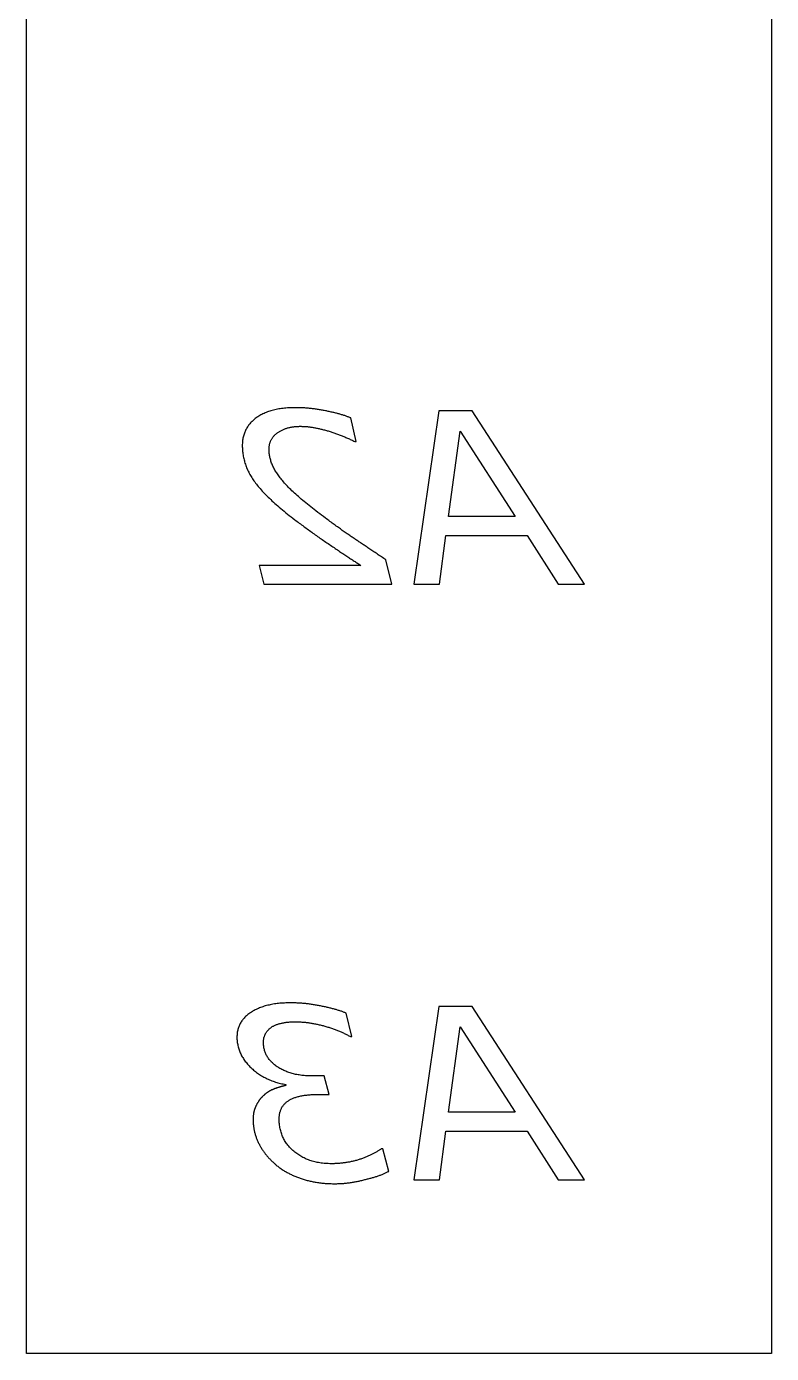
# Model space of a CAD drawing. Extents: x 0.06 to 4.03, y 0.06 to 10.05.
# Drawn here: x 0.061 to 2.026, y 0.06 to 3.557 of the extents above; entities that cross this region are included whole.
import ezdxf

# ---------------------------------------------------------------- set-up
doc = ezdxf.new("R2010")
doc.units = 0
doc.layers.add('CAPA_1', color=7, linetype='CONTINUOUS')

msp = doc.modelspace()

# ---------------------------------------------------------------- linework, layer by layer
at = {"layer": 'CAPA_1', "color": 7}
for points in [[(0.0615, 9.143), (2.0257, 9.143), (2.0257, 0.0605), (0.0615, 0.0605)], [(1.0828, 2.0877), (1.15, 2.0877), (1.1668, 2.216), (1.3815, 2.216), (1.463, 2.0877), (1.5329, 2.0877), (1.2366, 2.5441), (1.149, 2.5441)], [(1.1741, 2.2657), (1.2052, 2.4909), (1.3497, 2.2657)], [(1.0828, 0.5182), (1.15, 0.5182), (1.1668, 0.6466), (1.3815, 0.6466), (1.463, 0.5182), (1.5329, 0.5182), (1.2366, 0.9746), (1.149, 0.9746)], [(1.1741, 0.6962), (1.2052, 0.9215), (1.3497, 0.6962)]]:
    msp.add_lwpolyline(points, close=True, dxfattribs=at)
for points in [[(0.7705, 2.5528), (0.7662, 2.5528), (0.7619, 2.5527), (0.7577, 2.5526), (0.7536, 2.5524), (0.7496, 2.5521), (0.7456, 2.5518), (0.7417, 2.5514), (0.7378, 2.551), (0.734, 2.5505), (0.7303, 2.55), (0.7266, 2.5494), (0.723, 2.5487), (0.7195, 2.548), (0.716, 2.5473), (0.7126, 2.5465), (0.7093, 2.5456), (0.706, 2.5447), (0.7028, 2.5437), (0.6996, 2.5426), (0.6965, 2.5415), (0.6935, 2.5404), (0.6906, 2.5391), (0.6877, 2.5379), (0.6848, 2.5365), (0.6821, 2.5352), (0.6794, 2.5337), (0.6767, 2.5322), (0.6741, 2.5307), (0.6716, 2.5291), (0.6692, 2.5274), (0.6668, 2.5257)], [(0.8494, 2.5447), (0.8467, 2.5452), (0.8441, 2.5457), (0.8415, 2.5462), (0.8388, 2.5466), (0.8362, 2.5471), (0.8336, 2.5475), (0.831, 2.5479), (0.8284, 2.5483), (0.8258, 2.5487), (0.8232, 2.5491), (0.8206, 2.5494), (0.818, 2.5498), (0.8155, 2.5501), (0.8129, 2.5504), (0.8104, 2.5506), (0.8078, 2.5509), (0.8053, 2.5512), (0.8027, 2.5514), (0.8002, 2.5516), (0.7977, 2.5518), (0.7952, 2.552), (0.7927, 2.5521), (0.7902, 2.5523), (0.7877, 2.5524), (0.7852, 2.5525), (0.7827, 2.5526), (0.7803, 2.5527), (0.7778, 2.5527), (0.7754, 2.5528), (0.7729, 2.5528), (0.7705, 2.5528)], [(0.6668, 2.5257), (0.6645, 2.5239), (0.6622, 2.5221), (0.6601, 2.5203), (0.658, 2.5184), (0.656, 2.5164), (0.654, 2.5145), (0.6522, 2.5125), (0.6504, 2.5105), (0.6487, 2.5084), (0.6471, 2.5063), (0.6455, 2.5041), (0.644, 2.5019), (0.6426, 2.4997), (0.6413, 2.4975), (0.6401, 2.4952), (0.6389, 2.4928), (0.6378, 2.4904), (0.6368, 2.488), (0.6358, 2.4856), (0.6349, 2.4831), (0.6341, 2.4806), (0.6334, 2.478), (0.6328, 2.4754), (0.6322, 2.4728), (0.6317, 2.4701), (0.6313, 2.4674), (0.6309, 2.4646), (0.6307, 2.4618), (0.6305, 2.459), (0.6304, 2.4561), (0.6303, 2.4532)], [(0.9169, 2.5257), (0.9152, 2.5264), (0.9135, 2.5271), (0.9117, 2.5278), (0.9099, 2.5284), (0.908, 2.5291), (0.9062, 2.5298), (0.9043, 2.5304), (0.9023, 2.5311), (0.9004, 2.5318), (0.8984, 2.5324), (0.8963, 2.533), (0.8943, 2.5337), (0.8922, 2.5343), (0.8901, 2.5349), (0.8879, 2.5355), (0.8857, 2.5362), (0.8835, 2.5368), (0.8813, 2.5374), (0.879, 2.538), (0.8767, 2.5386), (0.8744, 2.5391), (0.872, 2.5397), (0.8696, 2.5403), (0.8672, 2.5409), (0.8648, 2.5414), (0.8623, 2.542), (0.8598, 2.5425), (0.8572, 2.5431), (0.8546, 2.5436), (0.852, 2.5441), (0.8494, 2.5447)], [(0.927, 2.4635), (0.9303, 2.4635), (0.9169, 2.5257)], [(0.7009, 2.4421), (0.7009, 2.444), (0.701, 2.4459), (0.7011, 2.4478), (0.7013, 2.4496), (0.7015, 2.4514), (0.7018, 2.4532), (0.7021, 2.4549), (0.7025, 2.4566), (0.7029, 2.4583), (0.7033, 2.46), (0.7039, 2.4616), (0.7044, 2.4632), (0.705, 2.4647), (0.7057, 2.4663), (0.7064, 2.4677), (0.7071, 2.4692), (0.7079, 2.4706), (0.7088, 2.472), (0.7097, 2.4734), (0.7106, 2.4747), (0.7116, 2.4761), (0.7127, 2.4773), (0.7138, 2.4786), (0.7149, 2.4798), (0.7161, 2.481), (0.7174, 2.4821), (0.7187, 2.4832), (0.72, 2.4843), (0.7214, 2.4854), (0.7228, 2.4864), (0.7243, 2.4874)], [(0.7243, 2.4874), (0.7258, 2.4884), (0.7273, 2.4894), (0.7289, 2.4904), (0.7305, 2.4913), (0.7321, 2.4922), (0.7337, 2.4931), (0.7354, 2.4939), (0.7371, 2.4947), (0.7388, 2.4955), (0.7406, 2.4962), (0.7424, 2.4969), (0.7442, 2.4976), (0.746, 2.4982), (0.7479, 2.4988), (0.7498, 2.4994), (0.7517, 2.4999), (0.7536, 2.5004), (0.7556, 2.5008), (0.7576, 2.5013), (0.7597, 2.5016), (0.7617, 2.502), (0.7638, 2.5023), (0.7659, 2.5026), (0.7681, 2.5029), (0.7702, 2.5031), (0.7724, 2.5033), (0.7747, 2.5034), (0.7769, 2.5035), (0.7792, 2.5036), (0.7815, 2.5037), (0.7838, 2.5037)], [(0.7838, 2.5037), (0.7858, 2.5037), (0.7877, 2.5036), (0.7897, 2.5036), (0.7917, 2.5035), (0.7937, 2.5034), (0.7957, 2.5033), (0.7977, 2.5031), (0.7998, 2.503), (0.8019, 2.5028), (0.8039, 2.5026), (0.8061, 2.5023), (0.8082, 2.5021), (0.8103, 2.5018), (0.8125, 2.5015), (0.8147, 2.5012), (0.8169, 2.5008), (0.8191, 2.5004), (0.8213, 2.5), (0.8236, 2.4996), (0.8259, 2.4992), (0.8282, 2.4987), (0.8305, 2.4982), (0.8328, 2.4977), (0.8351, 2.4972), (0.8375, 2.4966), (0.8399, 2.4961), (0.8423, 2.4955), (0.8447, 2.4948), (0.8471, 2.4942), (0.8496, 2.4935), (0.8521, 2.4928)], [(0.8521, 2.4928), (0.8545, 2.4921), (0.857, 2.4914), (0.8594, 2.4907), (0.8619, 2.4899), (0.8643, 2.4891), (0.8668, 2.4884), (0.8692, 2.4875), (0.8716, 2.4867), (0.8741, 2.4859), (0.8765, 2.485), (0.8789, 2.4842), (0.8814, 2.4833), (0.8838, 2.4824), (0.8862, 2.4815), (0.8886, 2.4806), (0.8911, 2.4796), (0.8935, 2.4786), (0.8959, 2.4777), (0.8983, 2.4767), (0.9007, 2.4757), (0.9031, 2.4746), (0.9055, 2.4736), (0.9079, 2.4725), (0.9103, 2.4715), (0.9127, 2.4704), (0.9151, 2.4693), (0.9175, 2.4682), (0.9198, 2.467), (0.9222, 2.4659), (0.9246, 2.4647), (0.927, 2.4635)], [(0.6303, 2.4532), (0.6304, 2.45), (0.6305, 2.4469), (0.6306, 2.4437), (0.6309, 2.4406), (0.6311, 2.4374), (0.6315, 2.4343), (0.6319, 2.4312), (0.6324, 2.4281), (0.6329, 2.425), (0.6335, 2.4219), (0.6342, 2.4188), (0.635, 2.4158), (0.6358, 2.4127), (0.6366, 2.4097), (0.6375, 2.4067), (0.6385, 2.4037), (0.6396, 2.4007), (0.6407, 2.3977), (0.6419, 2.3947), (0.6431, 2.3917), (0.6445, 2.3888), (0.6458, 2.3858), (0.6473, 2.3829), (0.6488, 2.38), (0.6504, 2.3771), (0.652, 2.3742), (0.6537, 2.3713), (0.6554, 2.3684), (0.6573, 2.3656), (0.6592, 2.3627), (0.6611, 2.3599)], [(0.7347, 2.3623), (0.7325, 2.3649), (0.7305, 2.3676), (0.7285, 2.3702), (0.7265, 2.3728), (0.7247, 2.3755), (0.7229, 2.3781), (0.7211, 2.3807), (0.7195, 2.3833), (0.7179, 2.3859), (0.7164, 2.3885), (0.715, 2.3911), (0.7136, 2.3937), (0.7123, 2.3963), (0.7111, 2.3989), (0.7099, 2.4014), (0.7088, 2.404), (0.7078, 2.4066), (0.7068, 2.4092), (0.706, 2.4117), (0.7052, 2.4143), (0.7044, 2.4168), (0.7037, 2.4194), (0.7032, 2.4219), (0.7026, 2.4245), (0.7022, 2.427), (0.7018, 2.4295), (0.7015, 2.432), (0.7012, 2.4346), (0.701, 2.4371), (0.7009, 2.4396), (0.7009, 2.4421)], [(0.6611, 2.3599), (0.6631, 2.357), (0.6653, 2.3542), (0.6675, 2.3513), (0.6698, 2.3483), (0.6722, 2.3454), (0.6747, 2.3424), (0.6774, 2.3394), (0.6801, 2.3363), (0.6829, 2.3332), (0.6858, 2.3301), (0.6888, 2.327), (0.6918, 2.3238), (0.695, 2.3206), (0.6983, 2.3173), (0.7017, 2.3141), (0.7052, 2.3108), (0.7087, 2.3074), (0.7124, 2.3041), (0.7162, 2.3007), (0.72, 2.2973), (0.724, 2.2938), (0.728, 2.2903), (0.7322, 2.2868), (0.7364, 2.2833), (0.7407, 2.2797), (0.7452, 2.2761), (0.7497, 2.2724), (0.7543, 2.2688), (0.7591, 2.265), (0.7639, 2.2613), (0.7688, 2.2575)], [(0.8497, 2.2619), (0.8445, 2.2657), (0.8394, 2.2695), (0.8344, 2.2733), (0.8295, 2.277), (0.8247, 2.2807), (0.8199, 2.2843), (0.8153, 2.2879), (0.8108, 2.2914), (0.8064, 2.295), (0.8021, 2.2984), (0.7979, 2.3019), (0.7938, 2.3053), (0.7898, 2.3086), (0.7858, 2.3119), (0.782, 2.3152), (0.7783, 2.3185), (0.7747, 2.3217), (0.7712, 2.3248), (0.7678, 2.3279), (0.7645, 2.331), (0.7613, 2.3341), (0.7582, 2.3371), (0.7551, 2.34), (0.7522, 2.3429), (0.7494, 2.3458), (0.7467, 2.3487), (0.7441, 2.3515), (0.7416, 2.3542), (0.7392, 2.357), (0.7369, 2.3597), (0.7347, 2.3623)], [(0.7688, 2.2575), (0.7718, 2.2553), (0.7747, 2.2531), (0.7777, 2.2508), (0.7807, 2.2486), (0.7836, 2.2464), (0.7866, 2.2442), (0.7896, 2.242), (0.7926, 2.2398), (0.7956, 2.2376), (0.7986, 2.2354), (0.8016, 2.2332), (0.8047, 2.231), (0.8077, 2.2288), (0.8107, 2.2266), (0.8138, 2.2244), (0.8168, 2.2223), (0.8198, 2.2201), (0.8229, 2.2179), (0.826, 2.2158), (0.829, 2.2136), (0.8321, 2.2115), (0.8352, 2.2093), (0.8382, 2.2072), (0.8413, 2.2051), (0.8444, 2.2029), (0.8475, 2.2008), (0.8506, 2.1987), (0.8537, 2.1966), (0.8569, 2.1945), (0.86, 2.1923), (0.8631, 2.1902)], [(0.9293, 2.2054), (0.9272, 2.2069), (0.925, 2.2083), (0.9228, 2.2098), (0.9205, 2.2113), (0.9183, 2.2128), (0.916, 2.2143), (0.9137, 2.2159), (0.9113, 2.2175), (0.909, 2.2191), (0.9066, 2.2208), (0.9041, 2.2225), (0.9017, 2.2242), (0.8992, 2.2259), (0.8967, 2.2277), (0.8941, 2.2295), (0.8916, 2.2313), (0.889, 2.2332), (0.8864, 2.235), (0.8837, 2.2369), (0.881, 2.2389), (0.8783, 2.2408), (0.8756, 2.2428), (0.8728, 2.2448), (0.87, 2.2469), (0.8672, 2.2489), (0.8644, 2.251), (0.8615, 2.2531), (0.8586, 2.2553), (0.8557, 2.2575), (0.8527, 2.2597), (0.8497, 2.2619)], [(1.0092, 2.1517), (1.0062, 2.1537), (1.0032, 2.1557), (1.0002, 2.1577), (0.9973, 2.1597), (0.9944, 2.1616), (0.9915, 2.1635), (0.9887, 2.1654), (0.9859, 2.1673), (0.9831, 2.1692), (0.9803, 2.1711), (0.9776, 2.1729), (0.9749, 2.1747), (0.9722, 2.1765), (0.9696, 2.1783), (0.967, 2.18), (0.9644, 2.1817), (0.9618, 2.1835), (0.9593, 2.1852), (0.9568, 2.1868), (0.9544, 2.1885), (0.952, 2.1901), (0.9496, 2.1917), (0.9472, 2.1933), (0.9448, 2.1949), (0.9425, 2.1965), (0.9403, 2.198), (0.938, 2.1995), (0.9358, 2.201), (0.9336, 2.2025), (0.9314, 2.204), (0.9293, 2.2054)], [(0.8631, 2.1902), (0.8662, 2.1882), (0.8692, 2.1861), (0.8723, 2.1841), (0.8752, 2.182), (0.8782, 2.1801), (0.8811, 2.1781), (0.884, 2.1762), (0.8868, 2.1742), (0.8897, 2.1724), (0.8924, 2.1705), (0.8952, 2.1687), (0.8979, 2.1669), (0.9005, 2.1651), (0.9032, 2.1633), (0.9058, 2.1616), (0.9084, 2.1599), (0.9109, 2.1582), (0.9134, 2.1565), (0.9158, 2.1549), (0.9183, 2.1533), (0.9207, 2.1517), (0.923, 2.1502), (0.9254, 2.1486), (0.9276, 2.1471), (0.9299, 2.1457), (0.9321, 2.1442), (0.9343, 2.1428), (0.9365, 2.1414), (0.9386, 2.14), (0.9406, 2.1386), (0.9427, 2.1373)], [(0.9427, 2.1373), (0.6752, 2.1373), (0.6875, 2.0877)], [(0.6875, 2.0877), (1.025, 2.0877), (1.0092, 2.1517)], [(0.7581, 0.9844), (0.7539, 0.9844), (0.7497, 0.9843), (0.7456, 0.9842), (0.7416, 0.984), (0.7376, 0.9838), (0.7336, 0.9835), (0.7298, 0.9832), (0.726, 0.9828), (0.7222, 0.9824), (0.7185, 0.9819), (0.7149, 0.9814), (0.7113, 0.9808), (0.7078, 0.9801), (0.7043, 0.9794), (0.7009, 0.9787), (0.6976, 0.9779), (0.6943, 0.9771), (0.6911, 0.9762), (0.6879, 0.9753), (0.6848, 0.9743), (0.6817, 0.9732), (0.6787, 0.9721), (0.6758, 0.971), (0.6729, 0.9698), (0.6701, 0.9685), (0.6673, 0.9672), (0.6646, 0.9659), (0.662, 0.9645), (0.6594, 0.9631), (0.6569, 0.9616), (0.6544, 0.96)], [(0.8367, 0.9763), (0.834, 0.9768), (0.8313, 0.9773), (0.8287, 0.9778), (0.826, 0.9783), (0.8234, 0.9787), (0.8208, 0.9791), (0.8182, 0.9796), (0.8156, 0.9799), (0.813, 0.9803), (0.8104, 0.9807), (0.8078, 0.981), (0.8052, 0.9814), (0.8027, 0.9817), (0.8001, 0.982), (0.7976, 0.9823), (0.795, 0.9825), (0.7925, 0.9828), (0.79, 0.983), (0.7875, 0.9832), (0.785, 0.9834), (0.7825, 0.9836), (0.78, 0.9837), (0.7775, 0.9839), (0.7751, 0.984), (0.7726, 0.9841), (0.7702, 0.9842), (0.7677, 0.9843), (0.7653, 0.9844), (0.7629, 0.9844), (0.7605, 0.9844), (0.7581, 0.9844)], [(0.6544, 0.96), (0.652, 0.9584), (0.6497, 0.9568), (0.6474, 0.9551), (0.6452, 0.9534), (0.6431, 0.9517), (0.6411, 0.9499), (0.6391, 0.9481), (0.6373, 0.9463), (0.6355, 0.9444), (0.6338, 0.9425), (0.6322, 0.9406), (0.6306, 0.9386), (0.6291, 0.9366), (0.6278, 0.9345), (0.6265, 0.9324), (0.6252, 0.9303), (0.6241, 0.9282), (0.623, 0.926), (0.622, 0.9237), (0.6211, 0.9215), (0.6203, 0.9192), (0.6195, 0.9169), (0.6188, 0.9145), (0.6182, 0.9121), (0.6177, 0.9097), (0.6173, 0.9072), (0.6169, 0.9047), (0.6167, 0.9022), (0.6165, 0.8996), (0.6163, 0.897), (0.6163, 0.8943)], [(0.9046, 0.9573), (0.9028, 0.958), (0.9011, 0.9587), (0.8993, 0.9594), (0.8974, 0.96), (0.8956, 0.9607), (0.8937, 0.9614), (0.8918, 0.9621), (0.8898, 0.9627), (0.8878, 0.9634), (0.8858, 0.964), (0.8838, 0.9647), (0.8817, 0.9653), (0.8796, 0.9659), (0.8775, 0.9665), (0.8753, 0.9672), (0.8731, 0.9678), (0.8709, 0.9684), (0.8686, 0.969), (0.8664, 0.9696), (0.8641, 0.9702), (0.8617, 0.9708), (0.8594, 0.9713), (0.857, 0.9719), (0.8545, 0.9725), (0.8521, 0.973), (0.8496, 0.9736), (0.8471, 0.9741), (0.8445, 0.9747), (0.8419, 0.9752), (0.8393, 0.9758), (0.8367, 0.9763)], [(0.9156, 0.8954), (0.9189, 0.8954), (0.9046, 0.9573)], [(0.6862, 0.8808), (0.6862, 0.8823), (0.6863, 0.8839), (0.6864, 0.8854), (0.6865, 0.8869), (0.6868, 0.8884), (0.687, 0.8899), (0.6873, 0.8913), (0.6876, 0.8928), (0.688, 0.8942), (0.6885, 0.8956), (0.6889, 0.897), (0.6894, 0.8984), (0.69, 0.8997), (0.6906, 0.9011), (0.6913, 0.9024), (0.692, 0.9037), (0.6927, 0.9049), (0.6935, 0.9062), (0.6944, 0.9074), (0.6952, 0.9087), (0.6962, 0.9099), (0.6971, 0.9111), (0.6982, 0.9122), (0.6992, 0.9134), (0.7003, 0.9145), (0.7015, 0.9156), (0.7027, 0.9167), (0.7039, 0.9178), (0.7052, 0.9189), (0.7065, 0.9199), (0.7079, 0.9209)], [(0.7079, 0.9209), (0.7093, 0.9218), (0.7108, 0.9226), (0.7123, 0.9234), (0.7138, 0.9242), (0.7154, 0.925), (0.717, 0.9257), (0.7186, 0.9264), (0.7204, 0.927), (0.7221, 0.9277), (0.7239, 0.9283), (0.7257, 0.9288), (0.7276, 0.9294), (0.7295, 0.9299), (0.7315, 0.9304), (0.7335, 0.9309), (0.7355, 0.9313), (0.7376, 0.9317), (0.7398, 0.9321), (0.742, 0.9325), (0.7442, 0.9328), (0.7464, 0.9331), (0.7487, 0.9334), (0.7511, 0.9336), (0.7535, 0.9338), (0.7559, 0.934), (0.7584, 0.9341), (0.7609, 0.9343), (0.7635, 0.9344), (0.7661, 0.9344), (0.7688, 0.9345), (0.7715, 0.9345)], [(0.7715, 0.9345), (0.7737, 0.9345), (0.776, 0.9345), (0.7782, 0.9344), (0.7805, 0.9343), (0.7828, 0.9342), (0.7851, 0.9341), (0.7874, 0.9339), (0.7897, 0.9338), (0.7921, 0.9336), (0.7944, 0.9334), (0.7967, 0.9331), (0.7991, 0.9329), (0.8015, 0.9326), (0.8038, 0.9323), (0.8062, 0.932), (0.8086, 0.9316), (0.811, 0.9312), (0.8134, 0.9308), (0.8159, 0.9304), (0.8183, 0.93), (0.8207, 0.9295), (0.8232, 0.929), (0.8257, 0.9285), (0.8281, 0.928), (0.8306, 0.9274), (0.8331, 0.9269), (0.8356, 0.9263), (0.8381, 0.9256), (0.8406, 0.925), (0.8432, 0.9243), (0.8457, 0.9236)], [(0.8457, 0.9236), (0.8482, 0.9229), (0.8508, 0.9222), (0.8533, 0.9215), (0.8557, 0.9207), (0.8582, 0.92), (0.8606, 0.9192), (0.8631, 0.9184), (0.8655, 0.9176), (0.8679, 0.9168), (0.8702, 0.916), (0.8726, 0.9151), (0.8749, 0.9143), (0.8772, 0.9134), (0.8795, 0.9125), (0.8818, 0.9116), (0.884, 0.9107), (0.8863, 0.9098), (0.8885, 0.9088), (0.8907, 0.9079), (0.8929, 0.9069), (0.895, 0.9059), (0.8972, 0.905), (0.8993, 0.9039), (0.9014, 0.9029), (0.9035, 0.9019), (0.9055, 0.9008), (0.9076, 0.8998), (0.9096, 0.8987), (0.9116, 0.8976), (0.9136, 0.8965), (0.9156, 0.8954)], [(0.6163, 0.8943), (0.6163, 0.8914), (0.6164, 0.8885), (0.6166, 0.8857), (0.6169, 0.8828), (0.6173, 0.88), (0.6177, 0.8772), (0.6182, 0.8744), (0.6187, 0.8716), (0.6194, 0.8689), (0.6201, 0.8661), (0.6209, 0.8634), (0.6218, 0.8607), (0.6228, 0.8581), (0.6238, 0.8554), (0.6249, 0.8528), (0.6261, 0.8502), (0.6274, 0.8476), (0.6287, 0.8451), (0.6301, 0.8425), (0.6316, 0.84), (0.6332, 0.8375), (0.6348, 0.8351), (0.6365, 0.8326), (0.6383, 0.8302), (0.6402, 0.8278), (0.6422, 0.8254), (0.6442, 0.823), (0.6463, 0.8207), (0.6485, 0.8183), (0.6507, 0.816), (0.6531, 0.8137)], [(0.7223, 0.8162), (0.72, 0.8178), (0.7178, 0.8194), (0.7157, 0.821), (0.7136, 0.8227), (0.7116, 0.8245), (0.7097, 0.8262), (0.7078, 0.828), (0.7061, 0.8298), (0.7044, 0.8317), (0.7028, 0.8336), (0.7012, 0.8355), (0.6998, 0.8374), (0.6984, 0.8394), (0.697, 0.8414), (0.6958, 0.8435), (0.6946, 0.8456), (0.6936, 0.8477), (0.6925, 0.8498), (0.6916, 0.852), (0.6907, 0.8542), (0.6899, 0.8565), (0.6892, 0.8588), (0.6886, 0.8611), (0.688, 0.8634), (0.6875, 0.8658), (0.6871, 0.8682), (0.6868, 0.8707), (0.6865, 0.8731), (0.6863, 0.8756), (0.6862, 0.8782), (0.6862, 0.8808)], [(0.6531, 0.8137), (0.6555, 0.8115), (0.6579, 0.8093), (0.6603, 0.8072), (0.6628, 0.8051), (0.6653, 0.8031), (0.6679, 0.8011), (0.6705, 0.7992), (0.6732, 0.7974), (0.6759, 0.7955), (0.6786, 0.7938), (0.6814, 0.7921), (0.6842, 0.7904), (0.6871, 0.7889), (0.69, 0.7873), (0.6929, 0.7858), (0.6959, 0.7844), (0.6989, 0.783), (0.702, 0.7817), (0.7051, 0.7804), (0.7082, 0.7792), (0.7114, 0.778), (0.7146, 0.7769), (0.7178, 0.7758), (0.7211, 0.7748), (0.7245, 0.7739), (0.7279, 0.7729), (0.7313, 0.7721), (0.7348, 0.7713), (0.7383, 0.7706), (0.7418, 0.7699), (0.7454, 0.7692)], [(0.8149, 0.7917), (0.8113, 0.7918), (0.8077, 0.7918), (0.8042, 0.792), (0.8007, 0.7922), (0.7972, 0.7924), (0.7938, 0.7927), (0.7905, 0.793), (0.7871, 0.7934), (0.7838, 0.7938), (0.7806, 0.7943), (0.7774, 0.7948), (0.7742, 0.7954), (0.7711, 0.796), (0.7681, 0.7967), (0.765, 0.7975), (0.762, 0.7983), (0.7591, 0.7991), (0.7562, 0.8), (0.7533, 0.8009), (0.7505, 0.8019), (0.7477, 0.803), (0.745, 0.804), (0.7423, 0.8052), (0.7397, 0.8064), (0.7371, 0.8076), (0.7345, 0.8089), (0.732, 0.8103), (0.7295, 0.8117), (0.7271, 0.8131), (0.7247, 0.8146), (0.7223, 0.8162)], [(0.828, 0.7429), (0.8598, 0.7429), (0.8467, 0.7917), (0.8149, 0.7917)], [(0.6885, 0.7421), (0.6877, 0.7414), (0.6869, 0.7407), (0.6861, 0.7399), (0.6853, 0.7392), (0.6845, 0.7384), (0.6838, 0.7377), (0.683, 0.7369), (0.6823, 0.7361), (0.6815, 0.7353), (0.6808, 0.7345), (0.6801, 0.7337), (0.6793, 0.7329), (0.6786, 0.732), (0.6779, 0.7312), (0.6772, 0.7303), (0.6766, 0.7294), (0.6759, 0.7285), (0.6752, 0.7276), (0.6746, 0.7267), (0.6739, 0.7258), (0.6733, 0.7249), (0.6727, 0.7239), (0.6721, 0.723), (0.6715, 0.722), (0.6709, 0.721), (0.6703, 0.7201), (0.6697, 0.7191), (0.6691, 0.718), (0.6686, 0.717), (0.668, 0.716), (0.6675, 0.7149)], [(0.7166, 0.7584), (0.7156, 0.758), (0.7146, 0.7576), (0.7136, 0.7573), (0.7125, 0.7569), (0.7115, 0.7565), (0.7106, 0.7561), (0.7096, 0.7556), (0.7086, 0.7552), (0.7076, 0.7548), (0.7067, 0.7543), (0.7057, 0.7538), (0.7048, 0.7533), (0.7039, 0.7529), (0.7029, 0.7524), (0.702, 0.7518), (0.7011, 0.7513), (0.7002, 0.7508), (0.6993, 0.7502), (0.6985, 0.7497), (0.6976, 0.7491), (0.6967, 0.7485), (0.6959, 0.7479), (0.695, 0.7473), (0.6942, 0.7467), (0.6933, 0.7461), (0.6925, 0.7454), (0.6917, 0.7448), (0.6909, 0.7441), (0.6901, 0.7435), (0.6893, 0.7428), (0.6885, 0.7421)], [(0.7454, 0.7665), (0.7445, 0.7663), (0.7437, 0.7662), (0.7428, 0.766), (0.742, 0.7658), (0.7411, 0.7656), (0.7402, 0.7654), (0.7394, 0.7652), (0.7385, 0.765), (0.7376, 0.7648), (0.7367, 0.7646), (0.7358, 0.7644), (0.7349, 0.7641), (0.734, 0.7639), (0.7331, 0.7636), (0.7321, 0.7634), (0.7312, 0.7631), (0.7303, 0.7628), (0.7293, 0.7626), (0.7284, 0.7623), (0.7274, 0.762), (0.7265, 0.7617), (0.7255, 0.7614), (0.7246, 0.7611), (0.7236, 0.7608), (0.7226, 0.7604), (0.7216, 0.7601), (0.7206, 0.7598), (0.7196, 0.7594), (0.7186, 0.7591), (0.7176, 0.7587), (0.7166, 0.7584)], [(0.7454, 0.7692), (0.7454, 0.7665)], [(0.7521, 0.7266), (0.7537, 0.7276), (0.7553, 0.7286), (0.757, 0.7296), (0.7588, 0.7305), (0.7606, 0.7314), (0.7625, 0.7323), (0.7645, 0.7331), (0.7665, 0.7339), (0.7685, 0.7347), (0.7706, 0.7354), (0.7728, 0.7361), (0.775, 0.7368), (0.7773, 0.7374), (0.7796, 0.738), (0.782, 0.7386), (0.7845, 0.7391), (0.787, 0.7396), (0.7896, 0.74), (0.7922, 0.7405), (0.7948, 0.7408), (0.7976, 0.7412), (0.8004, 0.7415), (0.8032, 0.7418), (0.8061, 0.7421), (0.8091, 0.7423), (0.8121, 0.7425), (0.8151, 0.7426), (0.8183, 0.7427), (0.8214, 0.7428), (0.8247, 0.7429), (0.828, 0.7429)], [(0.6675, 0.7149), (0.6669, 0.7139), (0.6664, 0.7128), (0.6659, 0.7117), (0.6654, 0.7107), (0.6649, 0.7096), (0.6644, 0.7084), (0.664, 0.7073), (0.6636, 0.7062), (0.6631, 0.7051), (0.6628, 0.7039), (0.6624, 0.7027), (0.662, 0.7016), (0.6617, 0.7004), (0.6614, 0.6992), (0.6611, 0.698), (0.6608, 0.6968), (0.6605, 0.6955), (0.6603, 0.6943), (0.6601, 0.693), (0.6599, 0.6918), (0.6597, 0.6905), (0.6595, 0.6892), (0.6593, 0.6879), (0.6592, 0.6866), (0.6591, 0.6853), (0.659, 0.684), (0.6589, 0.6827), (0.6588, 0.6813), (0.6588, 0.68), (0.6588, 0.6786), (0.6588, 0.6772)], [(0.7277, 0.6786), (0.7277, 0.6806), (0.7278, 0.6827), (0.7279, 0.6847), (0.7281, 0.6866), (0.7283, 0.6886), (0.7286, 0.6905), (0.7289, 0.6923), (0.7293, 0.6941), (0.7297, 0.6959), (0.7302, 0.6977), (0.7307, 0.6994), (0.7313, 0.7011), (0.7319, 0.7028), (0.7326, 0.7044), (0.7334, 0.706), (0.7342, 0.7075), (0.735, 0.709), (0.7359, 0.7105), (0.7368, 0.7119), (0.7378, 0.7134), (0.7389, 0.7147), (0.74, 0.7161), (0.7411, 0.7174), (0.7423, 0.7187), (0.7435, 0.7199), (0.7448, 0.7211), (0.7462, 0.7223), (0.7476, 0.7234), (0.749, 0.7245), (0.7505, 0.7256), (0.7521, 0.7266)], [(0.6588, 0.6772), (0.6588, 0.6751), (0.6588, 0.6729), (0.6589, 0.6708), (0.659, 0.6686), (0.6592, 0.6665), (0.6594, 0.6644), (0.6596, 0.6623), (0.6598, 0.6601), (0.6601, 0.658), (0.6604, 0.6559), (0.6607, 0.6538), (0.6611, 0.6517), (0.6615, 0.6496), (0.662, 0.6475), (0.6624, 0.6454), (0.663, 0.6433), (0.6635, 0.6413), (0.6641, 0.6392), (0.6647, 0.6371), (0.6653, 0.6351), (0.666, 0.633), (0.6667, 0.6309), (0.6674, 0.6289), (0.6682, 0.6268), (0.669, 0.6248), (0.6698, 0.6228), (0.6707, 0.6207), (0.6716, 0.6187), (0.6725, 0.6167), (0.6735, 0.6146), (0.6745, 0.6126)], [(0.7661, 0.5934), (0.7637, 0.5955), (0.7613, 0.5977), (0.759, 0.5999), (0.7568, 0.6022), (0.7547, 0.6045), (0.7527, 0.6068), (0.7507, 0.6092), (0.7488, 0.6116), (0.747, 0.6141), (0.7453, 0.6166), (0.7437, 0.6191), (0.7421, 0.6217), (0.7406, 0.6243), (0.7392, 0.627), (0.7379, 0.6297), (0.7367, 0.6325), (0.7355, 0.6353), (0.7344, 0.6381), (0.7334, 0.641), (0.7325, 0.6439), (0.7317, 0.6468), (0.7309, 0.6498), (0.7302, 0.6528), (0.7296, 0.6559), (0.7291, 0.659), (0.7287, 0.6622), (0.7283, 0.6654), (0.728, 0.6686), (0.7278, 0.6719), (0.7277, 0.6752), (0.7277, 0.6786)], [(0.6745, 0.6126), (0.6755, 0.6106), (0.6766, 0.6087), (0.6776, 0.6067), (0.6787, 0.6048), (0.6799, 0.6029), (0.681, 0.601), (0.6822, 0.5991), (0.6834, 0.5972), (0.6846, 0.5954), (0.6859, 0.5935), (0.6872, 0.5917), (0.6885, 0.5899), (0.6898, 0.5882), (0.6911, 0.5864), (0.6925, 0.5847), (0.6939, 0.5829), (0.6953, 0.5812), (0.6968, 0.5795), (0.6983, 0.5779), (0.6998, 0.5762), (0.7013, 0.5746), (0.7029, 0.573), (0.7044, 0.5714), (0.706, 0.5698), (0.7077, 0.5682), (0.7093, 0.5666), (0.711, 0.5651), (0.7127, 0.5636), (0.7144, 0.5621), (0.7162, 0.5606), (0.718, 0.5592)], [(0.9962, 0.5993), (0.9947, 0.5983), (0.9932, 0.5972), (0.9916, 0.5962), (0.99, 0.5952), (0.9884, 0.5942), (0.9868, 0.5932), (0.9852, 0.5922), (0.9835, 0.5912), (0.9818, 0.5903), (0.9801, 0.5893), (0.9783, 0.5884), (0.9766, 0.5874), (0.9748, 0.5865), (0.973, 0.5856), (0.9711, 0.5847), (0.9693, 0.5838), (0.9674, 0.5829), (0.9655, 0.582), (0.9635, 0.5811), (0.9615, 0.5802), (0.9596, 0.5794), (0.9575, 0.5785), (0.9555, 0.5777), (0.9535, 0.5769), (0.9514, 0.5761), (0.9493, 0.5753), (0.9471, 0.5745), (0.945, 0.5737), (0.9428, 0.5729), (0.9406, 0.5721), (0.9383, 0.5714)], [(1.0169, 0.5404), (1.0012, 0.5993), (0.9962, 0.5993)], [(0.8648, 0.5605), (0.8609, 0.5606), (0.8571, 0.5607), (0.8533, 0.5608), (0.8496, 0.5611), (0.8459, 0.5614), (0.8423, 0.5618), (0.8387, 0.5622), (0.8351, 0.5627), (0.8316, 0.5633), (0.8282, 0.5639), (0.8248, 0.5647), (0.8214, 0.5654), (0.8181, 0.5663), (0.8148, 0.5672), (0.8116, 0.5682), (0.8084, 0.5693), (0.8053, 0.5704), (0.8022, 0.5716), (0.7991, 0.5729), (0.7961, 0.5742), (0.7932, 0.5756), (0.7903, 0.5771), (0.7874, 0.5786), (0.7846, 0.5802), (0.7818, 0.5819), (0.7791, 0.5836), (0.7764, 0.5854), (0.7738, 0.5873), (0.7712, 0.5893), (0.7686, 0.5913), (0.7661, 0.5934)], [(0.9383, 0.5714), (0.9361, 0.5707), (0.9338, 0.57), (0.9316, 0.5694), (0.9293, 0.5688), (0.927, 0.5682), (0.9247, 0.5676), (0.9224, 0.567), (0.9201, 0.5665), (0.9178, 0.566), (0.9155, 0.5655), (0.9132, 0.565), (0.9108, 0.5646), (0.9085, 0.5642), (0.9061, 0.5638), (0.9037, 0.5634), (0.9014, 0.5631), (0.899, 0.5627), (0.8966, 0.5624), (0.8942, 0.5621), (0.8918, 0.5619), (0.8894, 0.5617), (0.887, 0.5614), (0.8845, 0.5612), (0.8821, 0.5611), (0.8796, 0.5609), (0.8772, 0.5608), (0.8747, 0.5607), (0.8722, 0.5606), (0.8698, 0.5606), (0.8673, 0.5605), (0.8648, 0.5605)], [(0.718, 0.5592), (0.718, 0.5584)], [(0.718, 0.5584), (0.7199, 0.5568), (0.7218, 0.5552), (0.7237, 0.5537), (0.7257, 0.5522), (0.7277, 0.5508), (0.7297, 0.5493), (0.7317, 0.5479), (0.7337, 0.5465), (0.7358, 0.5452), (0.7379, 0.5438), (0.74, 0.5425), (0.7421, 0.5412), (0.7442, 0.54), (0.7464, 0.5387), (0.7486, 0.5375), (0.7507, 0.5363), (0.753, 0.5352), (0.7552, 0.534), (0.7574, 0.5329), (0.7597, 0.5318), (0.762, 0.5307), (0.7643, 0.5297), (0.7666, 0.5287), (0.7689, 0.5277), (0.7713, 0.5267), (0.7737, 0.5258), (0.7761, 0.5249), (0.7785, 0.524), (0.7809, 0.5231), (0.7834, 0.5223), (0.7858, 0.5214)], [(0.9531, 0.5187), (0.9555, 0.5193), (0.9579, 0.5198), (0.9603, 0.5204), (0.9626, 0.5209), (0.9649, 0.5215), (0.9672, 0.5221), (0.9695, 0.5227), (0.9718, 0.5233), (0.974, 0.5239), (0.9762, 0.5245), (0.9784, 0.5252), (0.9806, 0.5258), (0.9827, 0.5265), (0.9848, 0.5272), (0.9869, 0.5279), (0.9889, 0.5286), (0.991, 0.5293), (0.993, 0.53), (0.995, 0.5307), (0.9969, 0.5315), (0.9989, 0.5322), (1.0008, 0.533), (1.0027, 0.5338), (1.0046, 0.5346), (1.0064, 0.5354), (1.0082, 0.5362), (1.01, 0.537), (1.0118, 0.5379), (1.0135, 0.5387), (1.0152, 0.5396), (1.0169, 0.5404)], [(0.7858, 0.5214), (0.7883, 0.5206), (0.7908, 0.5197), (0.7933, 0.5189), (0.7959, 0.5182), (0.7985, 0.5174), (0.8011, 0.5167), (0.8037, 0.516), (0.8063, 0.5153), (0.809, 0.5147), (0.8117, 0.5141), (0.8145, 0.5135), (0.8172, 0.513), (0.82, 0.5124), (0.8228, 0.512), (0.8256, 0.5115), (0.8285, 0.511), (0.8314, 0.5106), (0.8343, 0.5103), (0.8372, 0.5099), (0.8402, 0.5096), (0.8432, 0.5093), (0.8462, 0.509), (0.8492, 0.5088), (0.8523, 0.5086), (0.8554, 0.5084), (0.8585, 0.5082), (0.8616, 0.5081), (0.8648, 0.508), (0.868, 0.5079), (0.8712, 0.5079), (0.8745, 0.5079)], [(0.8745, 0.5079), (0.8771, 0.5079), (0.8797, 0.5079), (0.8823, 0.508), (0.8849, 0.5081), (0.8875, 0.5082), (0.89, 0.5083), (0.8926, 0.5084), (0.8952, 0.5086), (0.8978, 0.5088), (0.9003, 0.509), (0.9029, 0.5092), (0.9054, 0.5095), (0.908, 0.5098), (0.9105, 0.5101), (0.9131, 0.5104), (0.9156, 0.5108), (0.9181, 0.5111), (0.9207, 0.5115), (0.9232, 0.512), (0.9257, 0.5124), (0.9282, 0.5129), (0.9307, 0.5133), (0.9332, 0.5138), (0.9357, 0.5144), (0.9382, 0.5149), (0.9407, 0.5155), (0.9432, 0.5161), (0.9457, 0.5167), (0.9481, 0.5174), (0.9506, 0.518), (0.9531, 0.5187)]]:
    msp.add_lwpolyline(points, dxfattribs=at)

doc.saveas('drawing.dxf')
